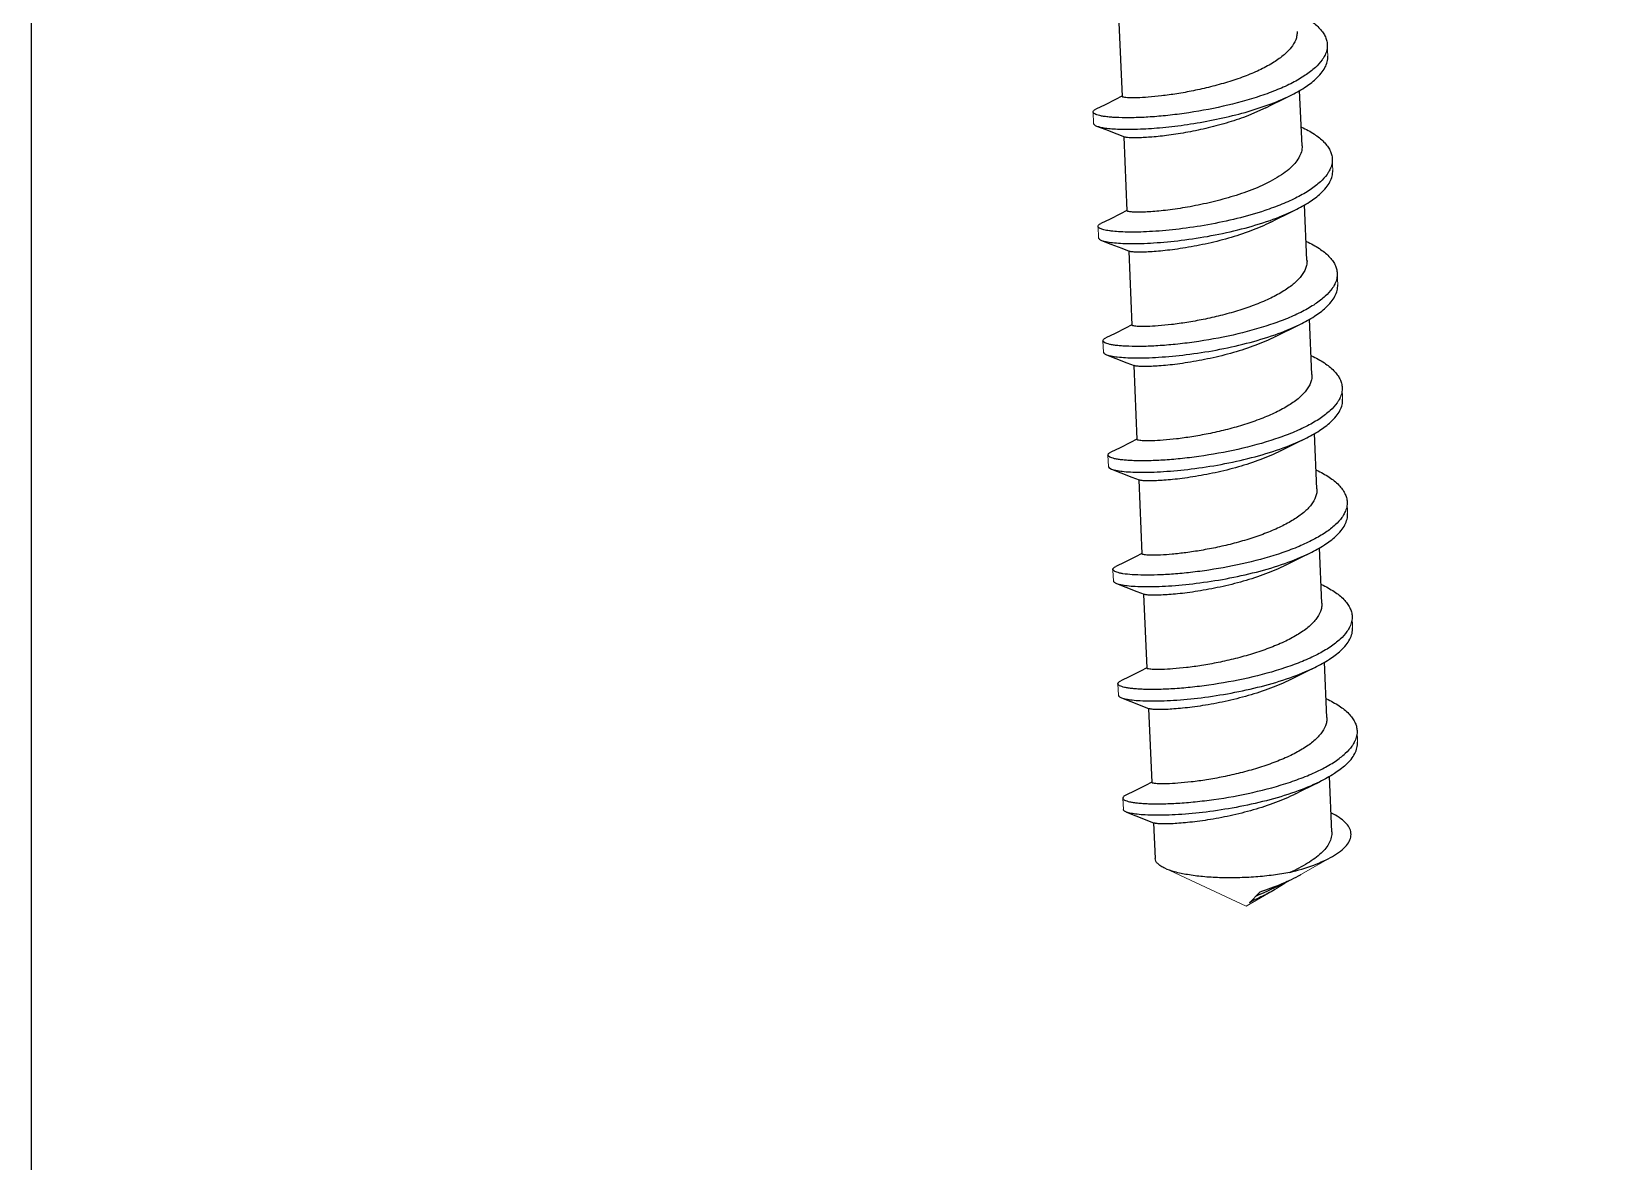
# Model space of a CAD drawing. Extents: x 0 to 1354, y 0 to 992.
# Drawn here: x 988.6 to 1041.9, y 538.6 to 576.7 of the extents above; entities that cross this region are included whole.
import ezdxf

# ---------------------------------------------------------------- set-up
doc = ezdxf.new("R2010")
doc.units = 0
doc.header["$LTSCALE"] = 10
doc.header["$MEASUREMENT"] = 0
doc.linetypes.add('ACAD_ISO02W100', pattern=[15, 12, -3])
doc.layers.get('0').update_dxf_attribs({"linetype": 'CONTINUOUS'})
doc.layers.add('虚线', color=8, linetype='ACAD_ISO02W100', lineweight=20)

msp = doc.modelspace()

# ---------------------------------------------------------------- linework, layer by layer
at = {"color": 7, "linetype": 'Continuous'}
for p, q in [((1025.335, 577.039), (1025.444, 574.538)), ((1031.522, 572.868), (1031.44, 574.744)), ((1030.296, 574.154), (1029.713, 573.894)), ((1025.271, 573.271), (1025.522, 573.17)), ((1025.503, 573.178), (1025.611, 570.677)), ((1031.69, 569.007), (1031.608, 570.88)), ((1025.439, 569.41), (1025.69, 569.309)), ((1025.67, 569.316), (1025.779, 566.815)), ((1031.857, 565.145), (1031.776, 567.018)), ((1025.606, 565.548), (1025.857, 565.447)), ((1025.838, 565.455), (1025.947, 562.954)), ((1032.025, 561.284), (1031.944, 563.158)), ((1024.986, 562.042), (1025.002, 562.006)), ((1025.002, 562.006), (1025.09, 561.955)), ((1025.774, 561.687), (1026.025, 561.586)), ((1026.006, 561.594), (1026.115, 559.093)), ((1032.193, 557.422), (1032.112, 559.296)), ((1026.127, 559.079), (1026.115, 559.093)), ((1025.153, 558.531), (1025.137, 558.567)), ((1025.942, 557.826), (1026.193, 557.725)), ((1026.174, 557.732), (1026.282, 555.231)), ((1032.361, 553.561), (1032.279, 555.434)), ((1026.11, 553.964), (1026.361, 553.863)), ((1026.342, 553.871), (1026.45, 551.37)), ((1032.528, 549.7), (1032.447, 551.572)), ((1026.277, 550.103), (1026.528, 550.002)), ((1026.509, 550.009), (1026.562, 548.802)), ((1029.75, 547.31), (1030.099, 547.666)), ((1030.113, 547.596), (1029.95, 547.517)), ((1030.113, 547.596), (1030.165, 547.621)), ((1030.165, 547.621), (1030.343, 547.706)), ((1030.343, 547.706), (1030.734, 547.889)), ((1030.609, 547.754), (1030.595, 547.746)), ((1030.734, 547.889), (1031.079, 548.05))]:
    msp.add_line(p, q, dxfattribs=at)
msp.add_lwpolyline([(1095.253, 618.265), (1095.253, 618.265), (1095.253, 453.585), (988.62, 453.585), (988.62, 618.265)])
for points in [[(1025.44, 574.545), (1025.227, 574.438), (1024.872, 574.26), (1024.562, 574.108)], [(1030.296, 574.154), (1030.514, 574.264), (1030.837, 574.426), (1031.115, 574.562)], [(1024.587, 573.539), (1024.902, 573.417), (1025.271, 573.271)], [(1025.608, 570.684), (1025.395, 570.576), (1025.04, 570.399), (1024.73, 570.246)], [(1030.464, 570.292), (1030.682, 570.403), (1031.005, 570.564), (1031.282, 570.701)], [(1024.755, 569.678), (1025.07, 569.555), (1025.439, 569.41)], [(1025.775, 566.823), (1025.563, 566.715), (1025.208, 566.538), (1024.898, 566.385)], [(1030.631, 566.431), (1030.85, 566.542), (1031.173, 566.703), (1031.45, 566.839)], [(1024.922, 565.816), (1025.237, 565.694), (1025.606, 565.548)], [(1025.943, 562.961), (1025.731, 562.854), (1025.376, 562.676), (1025.065, 562.524)], [(1030.799, 562.569), (1031.018, 562.68), (1031.341, 562.841), (1031.618, 562.978)], [(1025.09, 561.955), (1025.405, 561.833), (1025.774, 561.687)], [(1026.111, 559.1), (1025.899, 558.992), (1025.543, 558.815), (1025.233, 558.662)], [(1030.967, 558.708), (1031.186, 558.819), (1031.508, 558.98), (1031.786, 559.116)], [(1025.258, 558.094), (1025.573, 557.971), (1025.942, 557.826)], [(1026.279, 555.239), (1026.066, 555.131), (1025.711, 554.954), (1025.401, 554.801)], [(1031.135, 554.847), (1031.353, 554.957), (1031.676, 555.119), (1031.953, 555.255)], [(1025.426, 554.232), (1025.741, 554.11), (1026.11, 553.964)], [(1026.447, 551.377), (1026.234, 551.269), (1025.879, 551.092), (1025.569, 550.939)], [(1031.302, 550.985), (1031.521, 551.096), (1031.844, 551.257), (1032.121, 551.394)], [(1025.593, 550.371), (1025.908, 550.248), (1026.277, 550.103)]]:
    msp.add_lwpolyline(points, dxfattribs=at)
msp.add_arc((1030.688, 546.486), 4.261, 63.6142, 64.746, dxfattribs=at)
for points, knots in [([(1031.342, 577.364), (1031.491, 577.293), (1031.758, 577.148), (1032.046, 576.923), (1032.212, 576.729), (1032.3, 576.587), (1032.356, 576.44), (1032.372, 576.34), (1032.374, 576.29)], [0, 0, 0, 0, 0.31699, 0.583646, 0.699612, 0.805857, 0.90487, 1, 1, 1, 1]), ([(1031.354, 576.729), (1031.356, 576.684), (1031.35, 576.59), (1031.297, 576.398), (1031.148, 576.157), (1030.873, 575.894), (1030.508, 575.644), (1030.064, 575.412), (1029.558, 575.202), (1029.008, 575.016), (1028.435, 574.858), (1027.862, 574.728), (1027.309, 574.628), (1026.799, 574.557), (1026.352, 574.512), (1026.026, 574.494), (1025.809, 574.491), (1025.683, 574.493), (1025.583, 574.499), (1025.518, 574.507), (1025.479, 574.516), (1025.459, 574.523), (1025.444, 574.531), (1025.444, 574.538)], [0, 0, 0, 0, 0.020473, 0.041729, 0.088965, 0.145234, 0.211407, 0.286737, 0.369458, 0.457155, 0.547003, 0.635954, 0.7209, 0.798818, 0.866905, 0.922703, 0.945351, 0.964213, 0.97914, 0.990015, 0.99393, 0.996848, 1, 1, 1, 1]), ([(1032.259, 575.861), (1032.241, 575.831), (1032.16, 575.705), (1032.058, 575.594), (1031.973, 575.516)], [0, 0, 0, 0, 0.230375, 1, 1, 1, 1]), ([(1031.99, 575.13), (1032.054, 575.189), (1032.169, 575.309), (1032.301, 575.504), (1032.38, 575.703), (1032.394, 575.839), (1032.391, 575.904)], [0, 0, 0, 0, 0.292048, 0.550747, 0.782821, 1, 1, 1, 1]), ([(1032.299, 575.938), (1032.296, 575.932), (1032.283, 575.905), (1032.27, 575.88), (1032.259, 575.861)], [0, 0, 0, 0, 0.245966, 1, 1, 1, 1]), ([(1032.374, 576.29), (1032.377, 576.232), (1032.366, 576.11), (1032.325, 575.994), (1032.299, 575.938)], [0, 0, 0, 0, 0.486192, 1, 1, 1, 1]), ([(1031.973, 575.516), (1031.868, 575.419), (1031.62, 575.231), (1031.19, 574.985), (1030.683, 574.755), (1029.906, 574.469), (1028.853, 574.185), (1027.772, 573.99), (1026.923, 573.886), (1026.34, 573.838), (1025.815, 573.816), (1025.42, 573.817), (1025.145, 573.831), (1024.972, 573.845), (1024.823, 573.864), (1024.7, 573.886), (1024.601, 573.913), (1024.522, 573.943), (1024.467, 573.983), (1024.466, 574.012)], [0, 0, 0, 0, 0.054601, 0.117784, 0.188737, 0.26616, 0.43331, 0.603318, 0.684002, 0.758973, 0.826279, 0.884174, 0.909125, 0.931196, 0.950267, 0.96624, 0.979069, 0.988792, 1, 1, 1, 1]), ([(1031.115, 574.562), (1031.284, 574.645), (1031.59, 574.812), (1031.872, 575.021), (1031.99, 575.13)], [0, 0, 0, 0, 0.539451, 1, 1, 1, 1]), ([(1030.114, 574.16), (1030.204, 574.19), (1030.544, 574.308), (1030.877, 574.446), (1031.115, 574.562)], [0, 0, 0, 0, 0.263644, 1, 1, 1, 1]), ([(1024.466, 574.012), (1024.465, 574.02), (1024.47, 574.038), (1024.49, 574.063), (1024.521, 574.086), (1024.547, 574.101), (1024.562, 574.108)], [0, 0, 0, 0, 0.169915, 0.3802, 0.653553, 1, 1, 1, 1]), ([(1024.587, 573.539), (1024.627, 573.524), (1024.725, 573.497), (1024.895, 573.469), (1025.108, 573.447), (1025.472, 573.428), (1026.012, 573.432), (1026.743, 573.479), (1027.558, 573.572), (1028.417, 573.715), (1029.277, 573.906), (1029.841, 574.069), (1030.114, 574.16)], [0, 0, 0, 0, 0.023015, 0.053783, 0.092115, 0.137661, 0.248319, 0.380823, 0.529134, 0.686496, 0.845784, 1, 1, 1, 1]), ([(1029.713, 573.894), (1029.496, 573.809), (1029.046, 573.656), (1028.361, 573.472), (1027.683, 573.329), (1027.048, 573.228), (1026.562, 573.174), (1026.222, 573.15), (1026.011, 573.141), (1025.835, 573.139), (1025.696, 573.143), (1025.604, 573.151), (1025.55, 573.161), (1025.53, 573.167), (1025.522, 573.17)], [0, 0, 0, 0, 0.16362, 0.331822, 0.496384, 0.648977, 0.781755, 0.838514, 0.887839, 0.929089, 0.961747, 0.98543, 0.993851, 1, 1, 1, 1]), ([(1024.482, 573.626), (1024.483, 573.618), (1024.489, 573.6), (1024.511, 573.578), (1024.545, 573.557), (1024.571, 573.545), (1024.587, 573.539)], [0, 0, 0, 0, 0.169972, 0.380251, 0.653586, 1, 1, 1, 1]), ([(1031.508, 573.504), (1031.657, 573.433), (1031.924, 573.288), (1032.214, 573.062), (1032.38, 572.868), (1032.468, 572.725), (1032.524, 572.579), (1032.54, 572.478), (1032.542, 572.429)], [0, 0, 0, 0, 0.31707, 0.583761, 0.699715, 0.805932, 0.904908, 1, 1, 1, 1]), ([(1031.522, 572.868), (1031.525, 572.801), (1031.508, 572.66), (1031.42, 572.456), (1031.273, 572.257), (1031.072, 572.064), (1030.821, 571.878), (1030.408, 571.632), (1030.064, 571.479), (1029.822, 571.384)], [0, 0, 0, 0, 0.084469, 0.175528, 0.27804, 0.394649, 0.526115, 0.671939, 1, 1, 1, 1]), ([(1032.542, 572.429), (1032.544, 572.37), (1032.534, 572.249), (1032.494, 572.135), (1032.468, 572.079)], [0, 0, 0, 0, 0.486352, 1, 1, 1, 1]), ([(1032.141, 571.655), (1032.035, 571.556), (1031.783, 571.367), (1031.346, 571.118), (1030.832, 570.886), (1030.461, 570.75), (1030.265, 570.685)], [0, 0, 0, 0, 0.204889, 0.442211, 0.708952, 1, 1, 1, 1]), ([(1032.423, 571.994), (1032.406, 571.964), (1032.326, 571.841), (1032.224, 571.732), (1032.141, 571.655)], [0, 0, 0, 0, 0.230655, 1, 1, 1, 1]), ([(1032.158, 571.268), (1032.222, 571.328), (1032.337, 571.447), (1032.469, 571.643), (1032.547, 571.842), (1032.561, 571.978), (1032.559, 572.043)], [0, 0, 0, 0, 0.292052, 0.550749, 0.782818, 1, 1, 1, 1]), ([(1032.468, 572.079), (1032.465, 572.072), (1032.451, 572.043), (1032.435, 572.014), (1032.423, 571.994)], [0, 0, 0, 0, 0.245565, 1, 1, 1, 1]), ([(1029.822, 571.384), (1029.591, 571.294), (1029.115, 571.133), (1028.39, 570.942), (1027.677, 570.798), (1027.11, 570.713), (1026.696, 570.668), (1026.427, 570.646), (1026.191, 570.633), (1025.993, 570.629), (1025.835, 570.632), (1025.72, 570.64), (1025.651, 570.652), (1025.62, 570.664), (1025.612, 570.673), (1025.611, 570.677)], [0, 0, 0, 0, 0.17248, 0.349527, 0.521414, 0.678348, 0.748337, 0.811272, 0.866245, 0.912441, 0.949216, 0.97606, 0.992728, 0.997353, 1, 1, 1, 1]), ([(1031.282, 570.701), (1031.451, 570.783), (1031.758, 570.951), (1032.04, 571.159), (1032.158, 571.268)], [0, 0, 0, 0, 0.5395, 1, 1, 1, 1]), ([(1030.265, 570.685), (1029.956, 570.582), (1029.319, 570.401), (1028.35, 570.197), (1027.398, 570.054), (1026.64, 569.984), (1026.087, 569.959), (1025.727, 569.954), (1025.412, 569.962), (1025.18, 569.979), (1025.02, 569.999), (1024.921, 570.015), (1024.836, 570.033), (1024.766, 570.053), (1024.71, 570.074), (1024.669, 570.097), (1024.642, 570.121), (1024.634, 570.142), (1024.633, 570.151)], [0, 0, 0, 0, 0.16997, 0.345127, 0.51566, 0.671738, 0.741496, 0.804357, 0.859406, 0.905882, 0.92571, 0.943188, 0.958274, 0.970954, 0.981259, 0.989287, 0.995306, 1, 1, 1, 1]), ([(1024.755, 569.678), (1024.803, 569.659), (1024.924, 569.629), (1025.136, 569.598), (1025.407, 569.577), (1025.732, 569.568), (1026.105, 569.573), (1026.682, 569.599), (1027.473, 569.675), (1028.465, 569.828), (1029.469, 570.047), (1030.416, 570.329), (1031.01, 570.567), (1031.282, 570.701)], [0, 0, 0, 0, 0.023278, 0.055465, 0.09624, 0.145048, 0.20115, 0.263672, 0.403951, 0.557121, 0.713681, 0.864163, 1, 1, 1, 1]), ([(1024.633, 570.151), (1024.633, 570.159), (1024.638, 570.177), (1024.658, 570.201), (1024.689, 570.225), (1024.715, 570.239), (1024.73, 570.246)], [0, 0, 0, 0, 0.169907, 0.380145, 0.653498, 1, 1, 1, 1]), ([(1030.464, 570.292), (1030.246, 570.181), (1029.776, 569.98), (1029.035, 569.74), (1028.267, 569.549), (1027.633, 569.431), (1027.153, 569.362), (1026.829, 569.324), (1026.537, 569.298), (1026.281, 569.283), (1026.067, 569.277), (1025.898, 569.28), (1025.786, 569.288), (1025.722, 569.299), (1025.699, 569.305), (1025.69, 569.309)], [0, 0, 0, 0, 0.14915, 0.310487, 0.474513, 0.630992, 0.703238, 0.769888, 0.829854, 0.882142, 0.92591, 0.960439, 0.985216, 0.993852, 1, 1, 1, 1]), ([(1024.65, 569.765), (1024.65, 569.756), (1024.657, 569.739), (1024.679, 569.716), (1024.712, 569.695), (1024.739, 569.684), (1024.755, 569.678)], [0, 0, 0, 0, 0.170001, 0.380313, 0.653589, 1, 1, 1, 1]), ([(1031.678, 569.641), (1031.826, 569.571), (1032.093, 569.426), (1032.382, 569.2), (1032.548, 569.007), (1032.636, 568.864), (1032.692, 568.717), (1032.707, 568.617), (1032.71, 568.568)], [0, 0, 0, 0, 0.317, 0.583667, 0.699629, 0.805868, 0.904876, 1, 1, 1, 1]), ([(1031.69, 569.007), (1031.692, 568.961), (1031.686, 568.867), (1031.632, 568.675), (1031.483, 568.434), (1031.209, 568.171), (1030.844, 567.921), (1030.4, 567.689), (1029.894, 567.479), (1029.344, 567.293), (1028.771, 567.135), (1028.197, 567.005), (1027.645, 566.905), (1027.135, 566.834), (1026.687, 566.79), (1026.361, 566.771), (1026.144, 566.768), (1026.018, 566.77), (1025.919, 566.776), (1025.853, 566.784), (1025.814, 566.793), (1025.794, 566.8), (1025.779, 566.808), (1025.779, 566.815)], [0, 0, 0, 0, 0.020473, 0.041729, 0.088965, 0.145234, 0.211407, 0.286736, 0.369458, 0.457155, 0.547003, 0.635954, 0.7209, 0.798818, 0.866906, 0.922704, 0.945351, 0.964213, 0.97914, 0.990015, 0.99393, 0.996849, 1, 1, 1, 1]), ([(1032.71, 568.568), (1032.712, 568.509), (1032.701, 568.387), (1032.661, 568.272), (1032.635, 568.216)], [0, 0, 0, 0, 0.486263, 1, 1, 1, 1]), ([(1032.593, 568.136), (1032.576, 568.106), (1032.495, 567.981), (1032.393, 567.871), (1032.309, 567.793)], [0, 0, 0, 0, 0.230493, 1, 1, 1, 1]), ([(1032.326, 567.407), (1032.39, 567.466), (1032.504, 567.586), (1032.637, 567.781), (1032.715, 567.98), (1032.729, 568.116), (1032.726, 568.181)], [0, 0, 0, 0, 0.292042, 0.550739, 0.782815, 1, 1, 1, 1]), ([(1032.635, 568.216), (1032.632, 568.209), (1032.619, 568.182), (1032.604, 568.155), (1032.593, 568.136)], [0, 0, 0, 0, 0.245793, 1, 1, 1, 1]), ([(1032.309, 567.793), (1032.204, 567.696), (1031.956, 567.509), (1031.525, 567.262), (1031.019, 567.032), (1030.241, 566.746), (1029.189, 566.462), (1028.108, 566.267), (1027.259, 566.164), (1026.676, 566.115), (1026.151, 566.093), (1025.756, 566.095), (1025.481, 566.108), (1025.308, 566.122), (1025.159, 566.141), (1025.036, 566.163), (1024.937, 566.19), (1024.858, 566.22), (1024.802, 566.26), (1024.801, 566.289)], [0, 0, 0, 0, 0.054598, 0.117772, 0.188716, 0.266129, 0.433272, 0.603276, 0.683956, 0.758928, 0.82624, 0.884144, 0.9091, 0.931175, 0.950249, 0.966227, 0.97906, 0.988785, 1, 1, 1, 1]), ([(1031.45, 566.839), (1031.619, 566.922), (1031.926, 567.09), (1032.208, 567.298), (1032.326, 567.407)], [0, 0, 0, 0, 0.539524, 1, 1, 1, 1]), ([(1024.922, 565.816), (1024.971, 565.798), (1025.091, 565.768), (1025.304, 565.737), (1025.575, 565.716), (1025.9, 565.707), (1026.273, 565.711), (1026.85, 565.738), (1027.641, 565.813), (1028.633, 565.966), (1029.636, 566.186), (1030.584, 566.467), (1031.178, 566.706), (1031.45, 566.839)], [0, 0, 0, 0, 0.023277, 0.055465, 0.096238, 0.14504, 0.201137, 0.263654, 0.403934, 0.557111, 0.713668, 0.864152, 1, 1, 1, 1]), ([(1024.801, 566.289), (1024.801, 566.297), (1024.805, 566.316), (1024.825, 566.34), (1024.857, 566.364), (1024.883, 566.378), (1024.898, 566.385)], [0, 0, 0, 0, 0.169903, 0.380158, 0.653504, 1, 1, 1, 1]), ([(1030.631, 566.431), (1030.413, 566.32), (1029.944, 566.119), (1029.203, 565.878), (1028.435, 565.688), (1027.801, 565.57), (1027.321, 565.5), (1026.997, 565.462), (1026.705, 565.436), (1026.449, 565.421), (1026.235, 565.416), (1026.066, 565.419), (1025.954, 565.427), (1025.89, 565.437), (1025.867, 565.444), (1025.857, 565.447)], [0, 0, 0, 0, 0.149152, 0.310489, 0.474515, 0.630994, 0.703239, 0.769892, 0.829853, 0.882148, 0.925909, 0.960443, 0.985218, 0.993858, 1, 1, 1, 1]), ([(1024.818, 565.903), (1024.818, 565.895), (1024.825, 565.877), (1024.847, 565.855), (1024.88, 565.834), (1024.907, 565.822), (1024.922, 565.816)], [0, 0, 0, 0, 0.169972, 0.380208, 0.653496, 1, 1, 1, 1]), ([(1031.845, 565.78), (1031.994, 565.71), (1032.261, 565.564), (1032.549, 565.339), (1032.715, 565.145), (1032.803, 565.003), (1032.86, 564.856), (1032.875, 564.755), (1032.877, 564.706)], [0, 0, 0, 0, 0.317004, 0.583669, 0.699633, 0.805873, 0.904879, 1, 1, 1, 1]), ([(1031.857, 565.145), (1031.859, 565.1), (1031.853, 565.006), (1031.8, 564.814), (1031.651, 564.573), (1031.377, 564.309), (1031.011, 564.06), (1030.568, 563.828), (1030.061, 563.618), (1029.512, 563.432), (1028.939, 563.273), (1028.365, 563.144), (1027.813, 563.044), (1027.303, 562.973), (1026.855, 562.928), (1026.529, 562.91), (1026.312, 562.906), (1026.186, 562.909), (1026.087, 562.915), (1026.021, 562.923), (1025.982, 562.932), (1025.962, 562.938), (1025.947, 562.947), (1025.947, 562.954)], [0, 0, 0, 0, 0.020474, 0.041728, 0.088966, 0.145235, 0.211408, 0.286736, 0.369457, 0.457154, 0.547003, 0.635954, 0.720899, 0.798816, 0.866903, 0.922703, 0.945349, 0.964215, 0.979137, 0.990018, 0.993931, 0.996846, 1, 1, 1, 1]), ([(1032.877, 564.706), (1032.88, 564.647), (1032.869, 564.526), (1032.829, 564.411), (1032.803, 564.354)], [0, 0, 0, 0, 0.486229, 1, 1, 1, 1]), ([(1032.761, 564.275), (1032.744, 564.245), (1032.663, 564.12), (1032.561, 564.01), (1032.477, 563.932)], [0, 0, 0, 0, 0.230467, 1, 1, 1, 1]), ([(1032.493, 563.546), (1032.558, 563.605), (1032.672, 563.725), (1032.804, 563.92), (1032.883, 564.119), (1032.897, 564.255), (1032.894, 564.32)], [0, 0, 0, 0, 0.292052, 0.550751, 0.782823, 1, 1, 1, 1]), ([(1032.803, 564.354), (1032.8, 564.348), (1032.787, 564.321), (1032.772, 564.294), (1032.761, 564.275)], [0, 0, 0, 0, 0.245846, 1, 1, 1, 1]), ([(1032.477, 563.932), (1032.371, 563.835), (1032.123, 563.647), (1031.693, 563.4), (1031.187, 563.171), (1030.409, 562.884), (1029.356, 562.6), (1028.275, 562.405), (1027.426, 562.302), (1026.843, 562.254), (1026.318, 562.232), (1025.924, 562.233), (1025.648, 562.246), (1025.476, 562.261), (1025.327, 562.28), (1025.203, 562.302), (1025.104, 562.329), (1025.025, 562.359), (1024.97, 562.399), (1024.969, 562.428)], [0, 0, 0, 0, 0.054603, 0.117791, 0.188748, 0.266174, 0.433328, 0.603343, 0.684028, 0.758997, 0.8263, 0.884191, 0.909141, 0.93121, 0.950278, 0.96625, 0.979076, 0.988796, 1, 1, 1, 1]), ([(1031.618, 562.978), (1031.787, 563.06), (1032.093, 563.228), (1032.375, 563.437), (1032.493, 563.546)], [0, 0, 0, 0, 0.539495, 1, 1, 1, 1]), ([(1024.969, 562.428), (1024.969, 562.436), (1024.973, 562.454), (1024.993, 562.479), (1025.025, 562.502), (1025.051, 562.516), (1025.065, 562.524)], [0, 0, 0, 0, 0.169924, 0.380226, 0.653581, 1, 1, 1, 1]), ([(1025.09, 561.955), (1025.139, 561.936), (1025.259, 561.906), (1025.472, 561.875), (1025.743, 561.854), (1026.067, 561.845), (1026.441, 561.85), (1027.018, 561.877), (1027.808, 561.952), (1028.801, 562.105), (1029.804, 562.325), (1030.752, 562.606), (1031.346, 562.845), (1031.618, 562.978)], [0, 0, 0, 0, 0.023283, 0.055466, 0.096246, 0.145052, 0.20115, 0.263671, 0.403946, 0.557124, 0.713687, 0.864164, 1, 1, 1, 1]), ([(1030.799, 562.569), (1030.581, 562.458), (1030.112, 562.257), (1029.37, 562.017), (1028.603, 561.827), (1027.969, 561.708), (1027.489, 561.639), (1027.165, 561.601), (1026.872, 561.575), (1026.617, 561.56), (1026.403, 561.554), (1026.233, 561.557), (1026.122, 561.565), (1026.058, 561.576), (1026.034, 561.582), (1026.025, 561.586)], [0, 0, 0, 0, 0.149147, 0.31048, 0.474503, 0.63098, 0.703226, 0.769875, 0.829842, 0.882132, 0.925899, 0.960431, 0.985212, 0.993852, 1, 1, 1, 1]), ([(1032.011, 561.92), (1032.16, 561.849), (1032.428, 561.704), (1032.717, 561.478), (1032.883, 561.284), (1032.971, 561.141), (1033.027, 560.994), (1033.043, 560.894), (1033.045, 560.844)], [0, 0, 0, 0, 0.317075, 0.583767, 0.699722, 0.805937, 0.904912, 1, 1, 1, 1]), ([(1032.025, 561.284), (1032.027, 561.239), (1032.022, 561.149), (1031.971, 560.962), (1031.831, 560.728), (1031.571, 560.471), (1031.293, 560.274), (1031.031, 560.122), (1030.73, 559.968), (1030.318, 559.79), (1029.789, 559.605), (1029.235, 559.445), (1028.675, 559.312), (1028.13, 559.208), (1027.62, 559.13), (1027.163, 559.079), (1026.823, 559.054), (1026.591, 559.046), (1026.449, 559.045), (1026.332, 559.048), (1026.24, 559.055), (1026.174, 559.064), (1026.139, 559.073), (1026.127, 559.079)], [0, 0, 0, 0, 0.01995, 0.040622, 0.086349, 0.140533, 0.204107, 0.239293, 0.276521, 0.356191, 0.440993, 0.528377, 0.615565, 0.699694, 0.777943, 0.847661, 0.906469, 0.931142, 0.952366, 0.969973, 0.983824, 0.993829, 1, 1, 1, 1]), ([(1032.927, 560.409), (1032.909, 560.38), (1032.829, 560.257), (1032.728, 560.147), (1032.644, 560.07)], [0, 0, 0, 0, 0.230657, 1, 1, 1, 1]), ([(1032.661, 559.684), (1032.725, 559.744), (1032.84, 559.863), (1032.972, 560.059), (1033.051, 560.258), (1033.065, 560.394), (1033.062, 560.459)], [0, 0, 0, 0, 0.292046, 0.550743, 0.782816, 1, 1, 1, 1]), ([(1032.971, 560.495), (1032.968, 560.487), (1032.954, 560.459), (1032.939, 560.43), (1032.927, 560.409)], [0, 0, 0, 0, 0.245563, 1, 1, 1, 1]), ([(1033.045, 560.844), (1033.048, 560.786), (1033.037, 560.665), (1032.997, 560.55), (1032.971, 560.495)], [0, 0, 0, 0, 0.486349, 1, 1, 1, 1]), ([(1032.644, 560.07), (1032.543, 559.977), (1032.305, 559.795), (1031.892, 559.556), (1031.408, 559.332), (1030.663, 559.051), (1029.649, 558.769), (1028.604, 558.57), (1027.774, 558.46), (1027.195, 558.406), (1026.666, 558.376), (1026.2, 558.369), (1025.81, 558.383), (1025.537, 558.41), (1025.365, 558.442), (1025.271, 558.467), (1025.202, 558.495), (1025.165, 558.518), (1025.153, 558.531)], [0, 0, 0, 0, 0.052926, 0.11393, 0.182306, 0.256901, 0.418427, 0.584227, 0.663828, 0.738624, 0.806798, 0.866691, 0.916864, 0.95616, 0.971478, 0.983843, 0.993285, 1, 1, 1, 1]), ([(1031.786, 559.116), (1031.955, 559.199), (1032.261, 559.367), (1032.543, 559.575), (1032.661, 559.684)], [0, 0, 0, 0, 0.539503, 1, 1, 1, 1]), ([(1025.258, 558.094), (1025.306, 558.075), (1025.427, 558.045), (1025.639, 558.014), (1025.91, 557.993), (1026.235, 557.984), (1026.609, 557.988), (1027.185, 558.015), (1027.976, 558.091), (1028.968, 558.244), (1029.972, 558.463), (1030.92, 558.744), (1031.514, 558.983), (1031.786, 559.116)], [0, 0, 0, 0, 0.023278, 0.055464, 0.096238, 0.145045, 0.201146, 0.263667, 0.403947, 0.557117, 0.713676, 0.86416, 1, 1, 1, 1]), ([(1025.137, 558.567), (1025.136, 558.575), (1025.141, 558.593), (1025.161, 558.617), (1025.193, 558.641), (1025.218, 558.655), (1025.233, 558.662)], [0, 0, 0, 0, 0.170002, 0.380285, 0.653628, 1, 1, 1, 1]), ([(1030.967, 558.708), (1030.749, 558.597), (1030.279, 558.396), (1029.538, 558.156), (1028.77, 557.965), (1028.136, 557.847), (1027.657, 557.778), (1027.333, 557.74), (1027.04, 557.714), (1026.785, 557.699), (1026.57, 557.693), (1026.401, 557.696), (1026.29, 557.704), (1026.226, 557.714), (1026.202, 557.721), (1026.193, 557.725)], [0, 0, 0, 0, 0.149152, 0.310489, 0.474515, 0.630995, 0.703239, 0.769893, 0.829853, 0.882148, 0.92591, 0.960442, 0.985219, 0.993857, 1, 1, 1, 1]), ([(1025.153, 558.18), (1025.154, 558.172), (1025.16, 558.155), (1025.182, 558.132), (1025.216, 558.111), (1025.243, 558.099), (1025.258, 558.094)], [0, 0, 0, 0, 0.170001, 0.380312, 0.653587, 1, 1, 1, 1]), ([(1032.182, 558.057), (1032.33, 557.986), (1032.597, 557.841), (1032.885, 557.615), (1033.051, 557.422), (1033.139, 557.28), (1033.195, 557.133), (1033.211, 557.033), (1033.213, 556.983)], [0, 0, 0, 0, 0.316984, 0.583642, 0.699605, 0.805849, 0.904865, 1, 1, 1, 1]), ([(1032.193, 557.422), (1032.195, 557.377), (1032.189, 557.283), (1032.135, 557.091), (1031.986, 556.85), (1031.712, 556.587), (1031.347, 556.337), (1030.903, 556.105), (1030.397, 555.895), (1029.847, 555.709), (1029.274, 555.551), (1028.701, 555.421), (1028.148, 555.321), (1027.638, 555.25), (1027.191, 555.205), (1026.864, 555.187), (1026.647, 555.184), (1026.522, 555.186), (1026.422, 555.192), (1026.357, 555.2), (1026.318, 555.209), (1026.298, 555.216), (1026.283, 555.224), (1026.282, 555.231)], [0, 0, 0, 0, 0.020473, 0.041728, 0.088965, 0.145235, 0.211408, 0.286737, 0.369457, 0.457154, 0.547003, 0.635954, 0.720899, 0.798816, 0.866903, 0.922702, 0.94535, 0.964213, 0.979137, 0.990016, 0.993929, 0.996846, 1, 1, 1, 1]), ([(1033.138, 556.632), (1033.135, 556.625), (1033.122, 556.598), (1033.108, 556.572), (1033.097, 556.552)], [0, 0, 0, 0, 0.245858, 1, 1, 1, 1]), ([(1033.213, 556.983), (1033.216, 556.925), (1033.205, 556.803), (1033.164, 556.688), (1033.138, 556.632)], [0, 0, 0, 0, 0.486236, 1, 1, 1, 1]), ([(1032.812, 556.209), (1032.707, 556.112), (1032.459, 555.924), (1032.029, 555.678), (1031.522, 555.448), (1030.745, 555.162), (1029.692, 554.878), (1028.611, 554.683), (1027.763, 554.58), (1027.179, 554.531), (1026.654, 554.509), (1026.26, 554.51), (1025.984, 554.524), (1025.811, 554.538), (1025.662, 554.557), (1025.539, 554.579), (1025.44, 554.606), (1025.361, 554.636), (1025.306, 554.676), (1025.304, 554.705)], [0, 0, 0, 0, 0.054598, 0.117773, 0.188718, 0.266134, 0.433277, 0.603279, 0.68396, 0.758932, 0.826244, 0.884146, 0.909101, 0.931176, 0.950249, 0.966226, 0.979059, 0.988785, 1, 1, 1, 1]), ([(1033.097, 556.552), (1033.079, 556.523), (1032.999, 556.397), (1032.896, 556.287), (1032.812, 556.209)], [0, 0, 0, 0, 0.23045, 1, 1, 1, 1]), ([(1032.829, 555.823), (1032.893, 555.882), (1033.008, 556.002), (1033.14, 556.197), (1033.218, 556.396), (1033.233, 556.532), (1033.23, 556.597)], [0, 0, 0, 0, 0.292043, 0.550738, 0.782814, 1, 1, 1, 1]), ([(1031.953, 555.255), (1032.122, 555.338), (1032.429, 555.505), (1032.711, 555.714), (1032.829, 555.823)], [0, 0, 0, 0, 0.539524, 1, 1, 1, 1]), ([(1025.426, 554.232), (1025.474, 554.213), (1025.595, 554.183), (1025.807, 554.153), (1026.078, 554.132), (1026.403, 554.123), (1026.776, 554.127), (1027.353, 554.154), (1028.144, 554.229), (1029.136, 554.382), (1030.14, 554.602), (1031.087, 554.883), (1031.681, 555.122), (1031.953, 555.255)], [0, 0, 0, 0, 0.023277, 0.055464, 0.096238, 0.14504, 0.201137, 0.263653, 0.403931, 0.55711, 0.713669, 0.864153, 1, 1, 1, 1]), ([(1025.304, 554.705), (1025.304, 554.713), (1025.309, 554.731), (1025.329, 554.756), (1025.36, 554.78), (1025.386, 554.794), (1025.401, 554.801)], [0, 0, 0, 0, 0.169904, 0.380159, 0.653504, 1, 1, 1, 1]), ([(1031.135, 554.847), (1030.917, 554.735), (1030.447, 554.535), (1029.706, 554.294), (1028.938, 554.104), (1028.304, 553.985), (1027.824, 553.916), (1027.5, 553.878), (1027.208, 553.852), (1026.952, 553.837), (1026.738, 553.832), (1026.569, 553.834), (1026.458, 553.842), (1026.394, 553.853), (1026.37, 553.859), (1026.361, 553.863)], [0, 0, 0, 0, 0.14915, 0.310486, 0.474512, 0.630991, 0.703238, 0.769887, 0.829853, 0.882142, 0.925907, 0.96044, 0.985213, 0.993852, 1, 1, 1, 1]), ([(1025.321, 554.319), (1025.322, 554.311), (1025.328, 554.293), (1025.35, 554.271), (1025.383, 554.25), (1025.41, 554.238), (1025.426, 554.232)], [0, 0, 0, 0, 0.169965, 0.380182, 0.653475, 1, 1, 1, 1]), ([(1032.348, 554.196), (1032.496, 554.126), (1032.764, 553.981), (1033.053, 553.755), (1033.219, 553.561), (1033.307, 553.418), (1033.363, 553.272), (1033.379, 553.171), (1033.381, 553.122)], [0, 0, 0, 0, 0.317025, 0.583703, 0.699665, 0.805896, 0.904891, 1, 1, 1, 1]), ([(1032.361, 553.561), (1032.363, 553.515), (1032.357, 553.422), (1032.303, 553.23), (1032.154, 552.989), (1031.88, 552.725), (1031.515, 552.476), (1031.071, 552.244), (1030.565, 552.033), (1030.015, 551.848), (1029.442, 551.689), (1028.868, 551.56), (1028.316, 551.46), (1027.806, 551.389), (1027.358, 551.344), (1027.032, 551.325), (1026.815, 551.322), (1026.69, 551.324), (1026.59, 551.331), (1026.525, 551.339), (1026.485, 551.348), (1026.466, 551.354), (1026.451, 551.363), (1026.45, 551.37)], [0, 0, 0, 0, 0.020473, 0.041729, 0.088966, 0.145235, 0.211407, 0.286735, 0.369456, 0.457155, 0.547003, 0.635954, 0.720899, 0.798816, 0.866905, 0.922705, 0.945349, 0.964216, 0.979138, 0.990017, 0.993933, 0.996849, 1, 1, 1, 1]), ([(1033.381, 553.122), (1033.383, 553.063), (1033.373, 552.942), (1033.332, 552.827), (1033.306, 552.771)], [0, 0, 0, 0, 0.486287, 1, 1, 1, 1]), ([(1033.263, 552.688), (1033.246, 552.659), (1033.165, 552.534), (1033.064, 552.425), (1032.98, 552.348)], [0, 0, 0, 0, 0.23059, 1, 1, 1, 1]), ([(1032.997, 551.962), (1033.061, 552.021), (1033.176, 552.14), (1033.308, 552.336), (1033.386, 552.535), (1033.4, 552.671), (1033.397, 552.736)], [0, 0, 0, 0, 0.292057, 0.550755, 0.782823, 1, 1, 1, 1]), ([(1033.306, 552.771), (1033.303, 552.764), (1033.29, 552.736), (1033.275, 552.708), (1033.263, 552.688)], [0, 0, 0, 0, 0.245679, 1, 1, 1, 1]), ([(1025.472, 550.844), (1025.473, 550.814), (1025.529, 550.774), (1025.608, 550.744), (1025.707, 550.718), (1025.83, 550.696), (1025.979, 550.677), (1026.152, 550.662), (1026.427, 550.649), (1026.821, 550.648), (1027.346, 550.67), (1027.93, 550.718), (1028.779, 550.821), (1029.859, 551.016), (1030.912, 551.3), (1031.69, 551.587), (1032.196, 551.816), (1032.627, 552.063), (1032.875, 552.25), (1032.98, 552.348)], [0, 0, 0, 0, 0.011206, 0.020926, 0.033753, 0.049727, 0.068795, 0.090868, 0.115818, 0.173714, 0.241019, 0.315991, 0.396677, 0.566689, 0.733845, 0.811266, 0.882215, 0.945399, 1, 1, 1, 1]), ([(1032.997, 551.962), (1032.879, 551.853), (1032.597, 551.644), (1032.29, 551.476), (1032.121, 551.394)], [0, 0, 0, 0, 0.460485, 1, 1, 1, 1]), ([(1032.121, 551.394), (1031.849, 551.26), (1031.255, 551.022), (1030.307, 550.74), (1029.304, 550.521), (1028.312, 550.368), (1027.521, 550.292), (1026.944, 550.266), (1026.571, 550.261), (1026.246, 550.27), (1025.975, 550.291), (1025.763, 550.322), (1025.642, 550.352), (1025.593, 550.371)], [0, 0, 0, 0, 0.135837, 0.286323, 0.442883, 0.596056, 0.736338, 0.798858, 0.854958, 0.903759, 0.944537, 0.976722, 1, 1, 1, 1]), ([(1025.569, 550.939), (1025.554, 550.932), (1025.528, 550.918), (1025.497, 550.894), (1025.477, 550.87), (1025.472, 550.852), (1025.472, 550.844)], [0, 0, 0, 0, 0.346424, 0.619843, 0.830083, 1, 1, 1, 1]), ([(1031.302, 550.985), (1031.085, 550.874), (1030.615, 550.673), (1029.874, 550.433), (1029.106, 550.242), (1028.472, 550.124), (1027.992, 550.055), (1027.668, 550.017), (1027.376, 549.991), (1027.12, 549.976), (1026.906, 549.97), (1026.737, 549.973), (1026.625, 549.981), (1026.561, 549.992), (1026.538, 549.998), (1026.528, 550.002)], [0, 0, 0, 0, 0.149151, 0.310489, 0.474515, 0.630995, 0.703239, 0.769892, 0.829854, 0.882147, 0.925911, 0.960441, 0.98522, 0.993856, 1, 1, 1, 1]), ([(1025.593, 550.371), (1025.578, 550.377), (1025.551, 550.388), (1025.518, 550.409), (1025.496, 550.432), (1025.489, 550.45), (1025.489, 550.458)], [0, 0, 0, 0, 0.346428, 0.619846, 0.830083, 1, 1, 1, 1]), ([(1032.552, 548.875), (1032.646, 548.929), (1032.814, 549.038), (1033.017, 549.224), (1033.146, 549.417), (1033.192, 549.618), (1033.146, 549.816), (1033.021, 549.996), (1032.827, 550.162), (1032.67, 550.257), (1032.582, 550.303)], [0, 0, 0, 0, 0.166706, 0.304984, 0.418609, 0.516376, 0.612122, 0.719699, 0.84786, 1, 1, 1, 1]), ([(1032.528, 549.7), (1032.531, 549.639), (1032.518, 549.513), (1032.447, 549.328), (1032.327, 549.147), (1032.162, 548.971), (1031.953, 548.799), (1031.609, 548.57), (1031.318, 548.424), (1031.113, 548.334)], [0, 0, 0, 0, 0.08765, 0.180987, 0.284412, 0.400609, 0.530681, 0.674657, 1, 1, 1, 1]), ([(1026.887, 548.473), (1026.84, 548.495), (1026.755, 548.54), (1026.651, 548.62), (1026.582, 548.707), (1026.563, 548.772), (1026.562, 548.802)], [0, 0, 0, 0, 0.326048, 0.593898, 0.812173, 1, 1, 1, 1]), ([(1031.113, 548.334), (1031.384, 548.403), (1031.772, 548.519), (1032.248, 548.714), (1032.457, 548.82), (1032.552, 548.875)], [0, 0, 0, 0, 0.545343, 0.785687, 1, 1, 1, 1]), ([(1031.113, 548.334), (1030.929, 548.297), (1030.545, 548.236), (1029.954, 548.176), (1029.347, 548.147), (1028.749, 548.149), (1028.184, 548.183), (1027.677, 548.247), (1027.248, 548.338), (1026.994, 548.423), (1026.887, 548.473)], [0, 0, 0, 0, 0.131849, 0.272569, 0.416659, 0.558454, 0.692407, 0.813391, 0.917004, 1, 1, 1, 1]), ([(1031.484, 548.259), (1031.453, 548.241), (1031.32, 548.167), (1031.184, 548.099), (1031.079, 548.05)], [0, 0, 0, 0, 0.240266, 1, 1, 1, 1]), ([(1030.595, 547.746), (1030.519, 547.703), (1030.366, 547.621), (1030.14, 547.509), (1029.933, 547.41), (1029.805, 547.344), (1029.75, 547.31)], [0, 0, 0, 0, 0.2745, 0.546495, 0.796484, 1, 1, 1, 1]), ([(1031.079, 548.05), (1031, 548.014), (1030.679, 547.872), (1030.348, 547.753), (1030.099, 547.666)], [0, 0, 0, 0, 0.248467, 1, 1, 1, 1]), ([(1030.982, 548.001), (1030.954, 547.979), (1030.834, 547.89), (1030.708, 547.811), (1030.609, 547.754)], [0, 0, 0, 0, 0.236281, 1, 1, 1, 1])]:
    msp.add_open_spline(points, degree=3, knots=knots, dxfattribs=at)
at = {"layer": '虚线', "color": 7, "linetype": 'Continuous'}
for p, q in [((1032.391, 575.904), (1032.374, 576.29)), ((1024.482, 573.626), (1024.466, 574.012)), ((1032.559, 572.043), (1032.542, 572.429)), ((1024.65, 569.765), (1024.633, 570.151)), ((1032.726, 568.181), (1032.71, 568.567)), ((1024.818, 565.903), (1024.801, 566.289)), ((1032.894, 564.32), (1032.877, 564.706)), ((1024.986, 562.042), (1024.969, 562.428)), ((1033.062, 560.458), (1033.045, 560.845)), ((1025.153, 558.18), (1025.138, 558.53)), ((1033.23, 556.597), (1033.213, 556.983)), ((1025.321, 554.319), (1025.304, 554.705)), ((1033.397, 552.736), (1033.381, 553.122)), ((1025.489, 550.458), (1025.472, 550.844)), ((1031.484, 548.259), (1032.552, 548.875)), ((1029.635, 547.192), (1026.888, 548.473)), ((1029.635, 547.192), (1030.609, 547.754))]:
    msp.add_line(p, q, dxfattribs=at)

doc.saveas('drawing.dxf')
